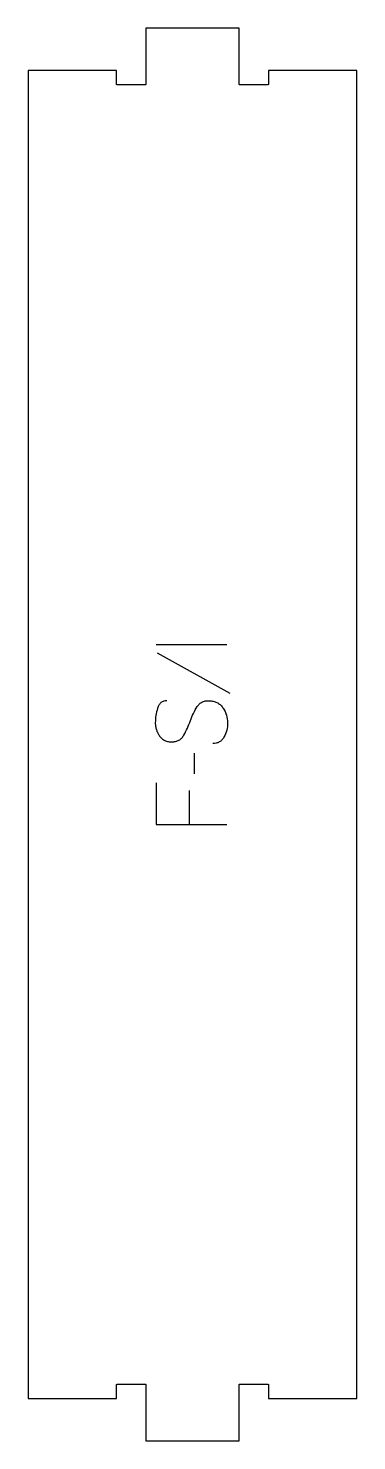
# Model space of a CAD drawing. Extents: x 0 to 140, y 0 to 600.
import ezdxf

# ---------------------------------------------------------------- set-up
doc = ezdxf.new("R2010")
doc.units = 0
doc.layers.add('1_ANYTOOL_1MMDEEP_LABELS_S', color=2, linetype='CONTINUOUS')
doc.layers.add('4_ANYTOOL_CUTTHROUGH_OUTSI', color=5, linetype='CONTINUOUS')

msp = doc.modelspace()

# ---------------------------------------------------------------- linework, layer by layer
at = {"layer": '1_ANYTOOL_1MMDEEP_LABELS_S'}
for p, q in [((54.3, 337.935714), (84.3, 337.935714)), ((54.771429, 334.421429), (85.542857, 317.235714)), ((70.414286, 291.864286), (70.5, 283.078571)), ((68.271429, 276.05), (68.271429, 261.564286))]:
    msp.add_line(p, q, dxfattribs=at)
msp.add_lwpolyline([(58.885714, 314.107143, 0.071867), (57.549108, 313.914029, 0.100684), (56.367857, 313.2875, 0.047558), (55.891407, 312.812946, 0.038563), (55.502679, 312.262946, 0.037928), (55.15521, 311.565759, 0.026634), (54.9, 310.828571, 0.028461), (54.214017, 307.805238, 0.041577), (53.957143, 304.721429, 0.036938), (54.068283, 303.219069, 0.041531), (54.4125, 301.753571, 0.041583), (54.989708, 300.376195, 0.038125), (55.778571, 299.107143, 0.057611), (56.770476, 298.03699, 0.065808), (57.991071, 297.242857, 0.06469), (59.450626, 296.765361, 0.046778), (60.985714, 296.621429, 0.052235), (62.535557, 296.783784, 0.075448), (63.985714, 297.328571, 0.076671), (65.158767, 298.244663, 0.061023), (66.042857, 299.45, 0.021951), (67.570203, 302.478854, 0.018213), (68.85, 305.621429, -0.02405), (70.155462, 308.722913, -0.02981), (71.785714, 311.664286, -0.068439), (72.751645, 312.805588, -0.079282), (74.003571, 313.614286, -0.076308), (75.582253, 314.039285, -0.047772), (77.228571, 314.064286, -0.046243), (78.909531, 313.771051, -0.06359), (80.480357, 313.121429, -0.064671), (81.764546, 312.148605, -0.057073), (82.778571, 310.892857, -0.067522), (84.141482, 307.924549, -0.070793), (84.642857, 304.7, -0.064027), (84.280342, 301.560985, -0.070447), (83.1, 298.635714, -0.054374), (82.250367, 297.477297, -0.074742), (81.139286, 296.578571, -0.075199), (79.832907, 296.055564, -0.057737), (78.428571, 295.892857)], format="xyb", dxfattribs=at)
msp.add_lwpolyline([(54.3, 279.221429), (54.3, 261.564286), (84.3, 261.564286)], dxfattribs=at)
at = {"layer": '4_ANYTOOL_CUTTHROUGH_OUTSI'}
msp.add_lwpolyline([(139.5, 581.5), (102, 581.5), (102, 575.75, -0.414214), (101.75, 575.5), (89.75, 575.5, -0.414214), (89.5, 575.75), (89.5, 599.5), (50, 599.5), (50, 575.75, -0.414214), (49.75, 575.5), (37.75, 575.5, -0.414214), (37.5, 575.75), (37.5, 581.5), (0, 581.5), (0, 18), (37.5, 18), (37.5, 23.75, -0.414214), (37.75, 24), (49.75, 24, -0.414214), (50, 23.75), (50, 0), (89.5, 0), (89.5, 23.75, -0.414214), (89.75, 24), (101.75, 24, -0.414214), (102, 23.75), (102, 18), (139.5, 18)], format="xyb", close=True, dxfattribs=at)

doc.saveas('drawing.dxf')
